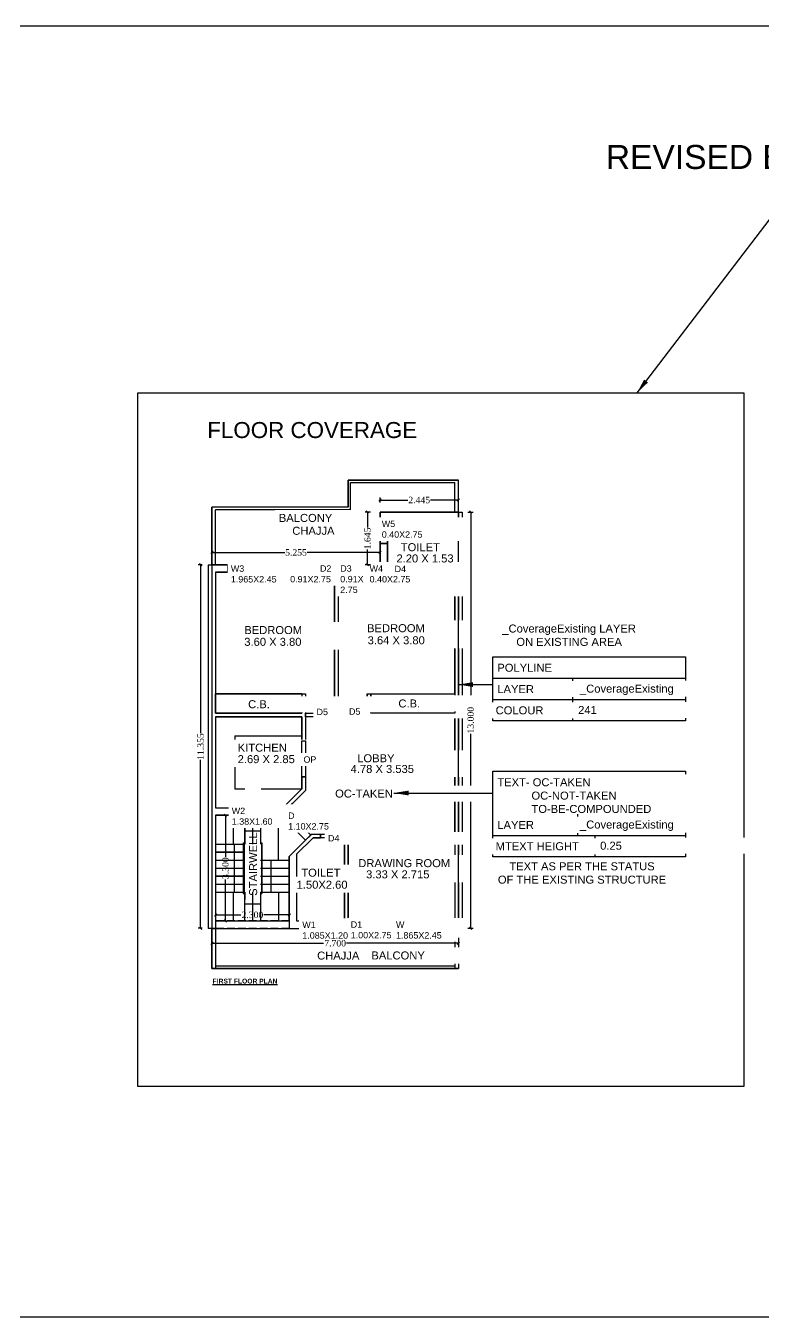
# Model space of a CAD drawing. Header units: metres. Extents: x 180 to 389, y -165 to 195.
# Drawn here: x 233.27 to 256.31, y -6.48 to 33.85 of the extents above; entities that cross this region are included whole.
import ezdxf

# ---------------------------------------------------------------- set-up
doc = ezdxf.new("R2010")
doc.units = ezdxf.units.M
doc.header["$LTSCALE"] = 2
doc.header["$MEASUREMENT"] = 0
doc.linetypes.add('ACAD_ISO02W100', pattern=[15, 12, -3])
for name, color, linetype in [('_ArchProj', 21, 'Continuous'), ('_Balcony', 25, 'Continuous'), ('_CB', 40, 'Continuous'), ('_CoverageExisting', 241, 'Continuous'), ('_Dimension', 87, 'Continuous'), ('_Door', 114, 'Continuous'), ('_Room', 72, 'Continuous'), ('_RoomDimensions', 193, 'Continuous'), ('_StaircaseLanding', 210, 'Continuous'), ('_StaircaseWell', 140, 'Continuous'), ('_StairFlight', 105, 'Continuous'), ('_Stairs', 120, 'Continuous'), ('_Window', 115, 'Continuous')]:
    doc.layers.add(name, color=color, linetype=linetype)
doc.styles.add('DRAWING', font='times.ttf', dxfattribs={"height": 0.2})
doc.styles.get("Standard").update_dxf_attribs({"font": 'arial.ttf'})
doc.dimstyles.new('Copy of DRAWING', dxfattribs={"dimtxt": 0.2, "dimasz": 0.46, "dimexe": 0.076, "dimexo": 0.3, "dimgap": 0.037, "dimtad": 0, "dimdec": 3, "dimzin": 0, "dimdsep": 46, "dimtxsty": 'DRAWING', "dimblk": 'ARCHTICK', "dimtsz": 0.037, "dimcen": 0.09, "dimclre": 256, "dimclrt": 256, "dimadec": 0, "dimazin": 0, "dimtfac": 1, "dimtdec": 3, "dimtix": 1, "dimtofl": 0, "dimtmove": 2, "dimatfit": 3, "dimfxl": 1, "dimtolj": 1, "dimtzin": 0, "dimarcsym": 0})
doc.dimstyles.new('DRAWING', dxfattribs={"dimtxt": 0.2, "dimasz": 0.076, "dimexe": 0.076, "dimexo": 0.3, "dimgap": 0.037, "dimtad": 0, "dimdec": 3, "dimzin": 0, "dimdsep": 46, "dimtxsty": 'DRAWING', "dimblk": 'ARCHTICK', "dimtsz": 0.037, "dimcen": 0.09, "dimclre": 256, "dimclrt": 256, "dimadec": 0, "dimazin": 0, "dimtfac": 1, "dimtdec": 3, "dimtix": 1, "dimtofl": 0, "dimtmove": 2, "dimatfit": 3, "dimfxl": 1, "dimtolj": 1, "dimtzin": 0, "dimarcsym": 0})

# ---------------------------------------------------------------- blocks, each defined once
blk = doc.blocks.new('*D334')
at = {"layer": '_Dimension', "color": 0, "linetype": 'ByBlock', "lineweight": -2, "ltscale": 0.01}
for p, q in [((244.378, 19.079), (244.304, 19.005)), ((244.341, 19.042), (245.207, 19.042)), ((246.786, 19.042), (245.919, 19.042)), ((246.749, 19.005), (246.823, 19.079))]:
    blk.add_line(p, q, dxfattribs=at)
at = {"layer": '_Dimension', "linetype": 'ByBlock', "lineweight": -2, "ltscale": 0.01}
for p, q in [((244.341, 18.966), (244.341, 19.118)), ((246.786, 18.966), (246.786, 19.118))]:
    blk.add_line(p, q, dxfattribs=at)
at = {"layer": 'Defpoints', "color": 0, "ltscale": 0.01}
for p in [(246.786, 19.042), (244.341, 18.666), (246.786, 18.666)]:
    blk.add_point(p, dxfattribs=at)
at = {"layer": '_Dimension', "ltscale": 0.01, "insert": (245.563, 19.042), "char_height": 0.2, "attachment_point": 5, "style": 'DRAWING'}
blk.add_mtext('\\A1;2.445', dxfattribs=at)
blk = doc.blocks.new('_ArchTick')
blk = doc.blocks.new('*D335')
at = {"layer": '_Dimension', "linetype": 'ByBlock', "lineweight": -2, "ltscale": 0.01}
for p, q in [((244.041, 18.666), (243.87, 18.666)), ((244.041, 17.021), (243.87, 17.021))]:
    blk.add_line(p, q, dxfattribs=at)
at = {"layer": '_Dimension', "color": 0, "linetype": 'ByBlock', "lineweight": -2, "ltscale": 0.01}
for p, q in [((243.983, 18.629), (243.909, 18.703)), ((243.946, 18.666), (243.946, 18.186)), ((243.946, 17.021), (243.946, 17.501)), ((243.909, 17.058), (243.983, 16.984))]:
    blk.add_line(p, q, dxfattribs=at)
at = {"layer": 'Defpoints', "color": 0, "ltscale": 0.01}
for p in [(244.341, 18.666), (243.946, 17.021), (244.341, 17.021)]:
    blk.add_point(p, dxfattribs=at)
at = {"layer": '_Dimension', "ltscale": 0.01, "insert": (243.946, 17.843), "char_height": 0.2, "attachment_point": 5, "rotation": 90, "style": 'DRAWING'}
blk.add_mtext('\\A1;1.645', dxfattribs=at)
blk = doc.blocks.new('*D336')
at = {"layer": '_Dimension', "color": 0, "linetype": 'ByBlock', "lineweight": -2, "ltscale": 0.01}
for p, q in [((239.123, 17.443), (239.049, 17.369)), ((239.086, 17.406), (241.361, 17.406)), ((244.341, 17.406), (242.066, 17.406)), ((244.304, 17.369), (244.378, 17.443))]:
    blk.add_line(p, q, dxfattribs=at)
at = {"layer": '_Dimension', "linetype": 'ByBlock', "lineweight": -2, "ltscale": 0.01}
for p, q in [((239.086, 17.321), (239.086, 17.482)), ((244.341, 17.321), (244.341, 17.482))]:
    blk.add_line(p, q, dxfattribs=at)
at = {"layer": 'Defpoints', "color": 0, "ltscale": 0.01}
for p in [(244.341, 17.406), (239.086, 17.021), (244.341, 17.021)]:
    blk.add_point(p, dxfattribs=at)
at = {"layer": '_Dimension', "ltscale": 0.01, "insert": (241.713, 17.406), "char_height": 0.2, "attachment_point": 5, "style": 'DRAWING'}
blk.add_mtext('\\A1;5.255', dxfattribs=at)
blk = doc.blocks.new('*D337')
at = {"layer": '_Dimension', "linetype": 'ByBlock', "lineweight": -2, "ltscale": 0.01}
for p, q in [((238.786, 17.021), (238.656, 17.021)), ((238.786, 5.666), (238.656, 5.666))]:
    blk.add_line(p, q, dxfattribs=at)
at = {"layer": '_Dimension', "color": 0, "linetype": 'ByBlock', "lineweight": -2, "ltscale": 0.01}
for p, q in [((238.769, 16.984), (238.695, 17.058)), ((238.732, 17.021), (238.732, 11.759)), ((238.732, 5.666), (238.732, 10.927)), ((238.695, 5.703), (238.769, 5.629))]:
    blk.add_line(p, q, dxfattribs=at)
at = {"layer": 'Defpoints', "color": 0, "ltscale": 0.01}
for p in [(239.086, 17.021), (238.732, 5.666), (239.086, 5.666)]:
    blk.add_point(p, dxfattribs=at)
at = {"layer": '_Dimension', "ltscale": 0.01, "insert": (238.732, 11.343), "char_height": 0.2, "attachment_point": 5, "rotation": 90, "style": 'DRAWING'}
blk.add_mtext('\\A1;11.355', dxfattribs=at)
blk = doc.blocks.new('*D338')
at = {"layer": '_Dimension', "linetype": 'ByBlock', "lineweight": -2, "ltscale": 0.01}
for p, q in [((239.086, 5.366), (239.086, 5.122)), ((246.786, 5.366), (246.786, 5.122))]:
    blk.add_line(p, q, dxfattribs=at)
at = {"layer": '_Dimension', "color": 0, "linetype": 'ByBlock', "lineweight": -2, "ltscale": 0.01}
for p, q in [((239.123, 5.235), (239.049, 5.161)), ((239.086, 5.198), (242.577, 5.198)), ((246.786, 5.198), (243.294, 5.198)), ((246.749, 5.161), (246.823, 5.235))]:
    blk.add_line(p, q, dxfattribs=at)
at = {"layer": 'Defpoints', "color": 0, "ltscale": 0.01}
for p in [(239.086, 5.666), (246.786, 5.666), (246.786, 5.198)]:
    blk.add_point(p, dxfattribs=at)
at = {"layer": '_Dimension', "ltscale": 0.01, "insert": (242.936, 5.198), "char_height": 0.2, "attachment_point": 5, "style": 'DRAWING'}
blk.add_mtext('\\A1;7.700', dxfattribs=at)
blk = doc.blocks.new('*D339')
at = {"layer": '_Dimension', "linetype": 'ByBlock', "lineweight": -2, "ltscale": 0.01}
for p, q in [((247.086, 18.666), (247.246, 18.666)), ((247.086, 5.666), (247.246, 5.666))]:
    blk.add_line(p, q, dxfattribs=at)
at = {"layer": '_Dimension', "color": 0, "linetype": 'ByBlock', "lineweight": -2, "ltscale": 0.01}
for p, q in [((247.207, 18.629), (247.133, 18.703)), ((247.17, 18.666), (247.17, 12.586)), ((247.17, 5.666), (247.17, 11.745)), ((247.133, 5.703), (247.207, 5.629))]:
    blk.add_line(p, q, dxfattribs=at)
at = {"layer": 'Defpoints', "color": 0, "ltscale": 0.01}
for p in [(246.786, 18.666), (247.17, 18.666), (246.786, 5.666)]:
    blk.add_point(p, dxfattribs=at)
at = {"layer": '_Dimension', "ltscale": 0.01, "insert": (247.17, 12.166), "char_height": 0.2, "attachment_point": 5, "rotation": 90, "style": 'DRAWING'}
blk.add_mtext('\\A1;13.000', dxfattribs=at)
blk = doc.blocks.new('*D340')
at = {"layer": '_Dimension', "color": 0, "linetype": 'ByBlock', "lineweight": -2, "ltscale": 0.01}
for p, q in [((239.546, 9.159), (239.472, 9.233)), ((239.509, 9.196), (239.509, 7.904)), ((239.509, 5.896), (239.509, 7.188)), ((239.472, 5.933), (239.546, 5.859))]:
    blk.add_line(p, q, dxfattribs=at)
at = {"layer": '_Dimension', "linetype": 'ByBlock', "lineweight": -2, "ltscale": 0.01}
for p, q in [((239.501, 9.196), (239.585, 9.196)), ((239.501, 5.896), (239.585, 5.896))]:
    blk.add_line(p, q, dxfattribs=at)
at = {"layer": 'Defpoints', "color": 0, "ltscale": 0.01}
for p in [(239.201, 9.196), (239.201, 5.896), (239.509, 5.896)]:
    blk.add_point(p, dxfattribs=at)
at = {"layer": '_Dimension', "ltscale": 0.01, "insert": (239.509, 7.546), "char_height": 0.2, "attachment_point": 5, "rotation": 90, "style": 'DRAWING'}
blk.add_mtext('\\A1;3.300', dxfattribs=at)
blk = doc.blocks.new('*D341')
at = {"layer": '_Dimension', "color": 0, "linetype": 'ByBlock', "lineweight": -2, "ltscale": 0.01}
for p, q in [((239.238, 6.121), (239.164, 6.047)), ((239.201, 6.084), (239.99, 6.084)), ((241.501, 6.084), (240.711, 6.084)), ((241.464, 6.047), (241.538, 6.121))]:
    blk.add_line(p, q, dxfattribs=at)
at = {"layer": '_Dimension', "linetype": 'ByBlock', "lineweight": -2, "ltscale": 0.01}
for p, q in [((239.201, 6.196), (239.201, 6.16)), ((241.501, 6.196), (241.501, 6.16))]:
    blk.add_line(p, q, dxfattribs=at)
at = {"layer": 'Defpoints', "color": 0, "ltscale": 0.01}
for p in [(241.501, 6.084), (239.201, 5.896), (241.501, 5.896)]:
    blk.add_point(p, dxfattribs=at)
at = {"layer": '_Dimension', "ltscale": 0.01, "insert": (240.351, 6.084), "char_height": 0.2, "attachment_point": 5, "style": 'DRAWING'}
blk.add_mtext('\\A1;2.300', dxfattribs=at)

msp = doc.modelspace()

# ---------------------------------------------------------------- linework, layer by layer
at = {"ltscale": 0.01}
for p, q in [((243.3406, 19.6659), (246.7856, 19.6659)), ((243.3406, 18.8209), (243.3406, 19.6659)), ((243.4206, 18.7409), (243.4206, 19.5859)), ((243.4206, 19.5859), (246.6706, 19.5859)), ((246.6706, 18.6659), (246.6706, 19.5859)), ((246.7856, 18.6659), (246.7856, 19.6659)), ((243.3406, 18.8209), (239.0856, 18.8209)), ((239.0856, 17.0209), (239.0856, 18.8209)), ((243.4206, 18.7409), (239.2006, 18.7409)), ((239.2006, 17.0209), (239.2006, 18.7409)), ((244.3406, 18.6659), (246.9006, 18.6659)), ((244.3406, 18.6659), (244.3406, 18.4359)), ((246.7856, 18.6659), (246.7856, 5.6659)), ((246.9006, 18.6659), (246.9006, 5.6659)), ((244.3406, 18.4359), (246.6706, 18.4359)), ((244.3406, 18.4359), (244.3406, 17.6859)), ((244.5706, 18.4359), (244.5706, 17.6859)), ((246.6706, 18.4359), (246.6706, 16.9059)), ((244.3406, 17.6859), (244.3406, 16.7909)), ((244.3406, 17.6859), (244.5706, 17.6859)), ((244.5706, 17.6859), (244.5706, 16.7909)), ((238.9706, 17.0209), (238.9706, 5.6659)), ((238.9706, 17.0209), (239.5806, 17.0209)), ((239.0856, 17.0209), (239.0856, 5.6659)), ((239.5806, 17.0209), (239.5806, 16.7909)), ((239.5806, 17.0209), (241.5456, 17.0209)), ((241.5456, 17.0209), (242.0056, 17.0209)), ((241.5456, 17.0209), (241.5456, 16.7909)), ((242.0056, 17.0209), (242.0056, 16.7909)), ((242.9156, 17.0209), (243.0306, 17.0209)), ((242.9156, 17.0209), (242.9156, 12.2759)), ((243.0306, 17.0209), (243.0306, 12.2759)), ((243.9406, 17.0209), (244.3406, 17.0209)), ((243.9406, 17.0209), (243.9406, 16.7909)), ((239.2006, 16.7909), (239.2006, 12.3909)), ((239.2006, 16.7909), (239.5806, 16.7909)), ((239.5806, 16.7909), (241.5456, 16.7909)), ((241.5456, 16.7909), (242.0056, 16.7909)), ((243.9406, 16.7909), (244.3406, 16.7909)), ((244.3406, 16.7909), (244.5706, 16.7909)), ((245.3206, 16.9059), (246.6706, 16.9059)), ((245.3206, 16.9059), (245.3206, 16.7909)), ((245.3206, 16.7909), (246.6706, 16.7909)), ((246.6706, 16.7909), (246.6706, 12.3909)), ((247.8631, 13.4808), (253.8809, 13.4808)), ((241.8906, 12.9909), (239.2006, 12.9909)), ((241.8906, 12.9909), (242.0056, 12.9909)), ((241.8906, 12.9909), (241.8906, 12.3909)), ((242.0056, 12.9909), (242.0056, 12.2759)), ((243.9406, 12.9909), (244.0556, 12.9909)), ((243.9406, 12.9909), (243.9406, 12.2759)), ((244.0556, 12.9909), (244.0556, 12.3909)), ((244.0556, 12.9909), (246.6706, 12.9909)), ((239.2006, 12.3909), (241.8906, 12.3909)), ((239.2006, 12.2759), (239.2006, 9.4259)), ((239.2006, 12.2759), (241.8906, 12.2759)), ((241.8906, 12.2759), (241.8906, 11.5259)), ((242.0056, 12.2759), (242.0056, 11.5259)), ((242.9156, 12.2759), (243.0306, 12.2759)), ((243.9406, 12.2759), (246.6706, 12.2759)), ((244.0556, 12.3909), (246.6706, 12.3909)), ((246.6706, 12.2759), (246.6706, 5.8959)), ((239.8006, 11.6759), (241.8906, 11.6759)), ((239.8006, 11.6759), (239.8006, 10.0259)), ((241.8906, 11.5259), (242.0056, 11.5259)), ((241.8905, 10.4007), (241.8905, 10.0183)), ((241.8905, 10.4007), (242.0055, 10.4007)), ((242.0055, 10.4007), (242.0055, 9.9707)), ((239.8006, 10.0259), (241.8905, 10.0259)), ((241.2306, 9.1959), (242.0055, 9.9707)), ((241.298, 9.4259), (241.8905, 10.0183)), ((239.2006, 9.4259), (239.6606, 9.4259)), ((239.6606, 9.4259), (239.6606, 9.1959)), ((239.6606, 9.4259), (241.0406, 9.4259)), ((241.0406, 9.4259), (241.298, 9.4259)), ((241.0406, 9.4259), (241.0406, 9.1959)), ((241.3933, 9.3585), (242.1711, 8.5807)), ((239.2006, 9.1959), (239.2006, 5.6659)), ((239.2006, 9.1959), (239.6606, 9.1959)), ((239.6606, 9.1959), (241.0406, 9.1959)), ((240.1006, 9.1959), (240.1006, 5.8959)), ((240.1006, 9.1959), (240.1006, 5.8959)), ((240.3506, 9.1959), (240.3506, 8.2959)), ((240.6006, 9.1959), (240.6006, 8.2959)), ((241.0406, 9.1959), (241.2306, 9.1959)), ((241.2306, 9.1959), (242.0084, 8.418)), ((247.8631, 9.2362), (253.8809, 9.2362)), ((241.5006, 7.9102), (242.2013, 8.6109)), ((241.7306, 7.9776), (242.2489, 8.4959)), ((242.2013, 8.6109), (242.4806, 8.6109)), ((242.2489, 8.4959), (242.4806, 8.4959)), ((242.4806, 8.6109), (242.4806, 8.4959)), ((243.2306, 8.6109), (243.2306, 5.8959)), ((243.2306, 8.6109), (243.3456, 8.6109)), ((243.3456, 8.6109), (243.3456, 5.6659)), ((247.8631, 8.5689), (253.8809, 8.5689)), ((251.0485, 8.5689), (251.0485, 7.9016)), ((239.2006, 8.2959), (240.6006, 8.2959)), ((240.0606, 8.3359), (240.6406, 8.3359)), ((240.0606, 8.3359), (240.0606, 6.7559)), ((240.0806, 8.3159), (240.6206, 8.3159)), ((240.0806, 8.3159), (240.0806, 6.7759)), ((240.6006, 8.2959), (240.6006, 5.8959)), ((240.6206, 8.3159), (240.6206, 6.7759)), ((240.6406, 8.3359), (240.6406, 6.7559)), ((239.2006, 8.0459), (240.1006, 8.0459)), ((239.2006, 7.7959), (240.1006, 7.7959)), ((240.6006, 7.7959), (241.5006, 7.7959)), ((241.5006, 7.9102), (241.5006, 5.6659)), ((241.7306, 7.9776), (241.7306, 5.8959)), ((239.2006, 7.5459), (240.1006, 7.5459)), ((239.2006, 7.2959), (240.1006, 7.2959)), ((240.6006, 7.5459), (241.5006, 7.5459)), ((240.6006, 7.2959), (241.5006, 7.2959)), ((239.2006, 7.0459), (240.1006, 7.0459)), ((240.6006, 7.0459), (241.5006, 7.0459)), ((239.2006, 6.7959), (241.5006, 6.7959)), ((240.0606, 6.7559), (240.6406, 6.7559)), ((240.0806, 6.7759), (240.6206, 6.7759)), ((240.3506, 6.7959), (240.3506, 5.8959)), ((239.2006, 5.6659), (238.9706, 5.6659)), ((239.0856, 5.6659), (239.0856, 4.4159)), ((239.2006, 5.6659), (239.2006, 4.4159)), ((241.5006, 5.6659), (241.8806, 5.6659)), ((241.7306, 5.8959), (241.8806, 5.8959)), ((241.8806, 5.8959), (241.8806, 5.6659)), ((241.8806, 5.8959), (242.9656, 5.8959)), ((241.8806, 5.6659), (242.9656, 5.6659)), ((242.9656, 5.8959), (243.2306, 5.8959)), ((242.9656, 5.8959), (242.9656, 5.6659)), ((242.9656, 5.6659), (243.3456, 5.6659)), ((244.3456, 5.8959), (244.3456, 5.6659)), ((244.3456, 5.8959), (246.2106, 5.8959)), ((244.3456, 5.6659), (246.2106, 5.6659)), ((246.2106, 5.8959), (246.6706, 5.8959)), ((246.2106, 5.8959), (246.2106, 5.6659)), ((246.2106, 5.6659), (246.9006, 5.6659)), ((246.6706, 5.6659), (246.6706, 4.4159)), ((246.7856, 5.6659), (246.7856, 4.4159)), ((239.2006, 4.4959), (246.6706, 4.4959)), ((239.0856, 4.4159), (246.7856, 4.4159))]:
    msp.add_line(p, q, dxfattribs=at)
at = {"linetype": 'ACAD_ISO02W100', "ltscale": 0.01}
for p, q in [((241.5006, 5.8959), (239.2006, 5.8959)), ((241.5006, 5.6659), (239.2006, 5.6659))]:
    msp.add_line(p, q, dxfattribs=at)
at = {"ltscale": 0.01}
msp.add_lwpolyline([(180.407, 33.8529), (389.0953, 33.8529), (389.0953, -6.4782), (180.407, -6.4782)], close=True, dxfattribs=at)
at = {"layer": '_ArchProj', "ltscale": 0.01}
for points in [[(239.0856, 18.8209), (239.0856, 17.0209), (244.3406, 17.0209), (244.3406, 18.6659), (246.7856, 18.6659), (246.7856, 19.6659), (243.3406, 19.6659), (243.3406, 18.8209)], [(239.0856, 5.6659), (246.7856, 5.6659), (246.7856, 4.4159), (239.0856, 4.4159)]]:
    msp.add_lwpolyline(points, close=True, dxfattribs=at)
at = {"layer": '_Balcony', "ltscale": 0.01}
msp.add_lwpolyline([(239.0856, 5.6659), (246.7856, 5.6659), (246.7856, 4.4159), (239.0856, 4.4159)], close=True, dxfattribs=at)
at = {"layer": '_CB', "ltscale": 0.01}
msp.add_lwpolyline([(239.2006, 12.9909), (241.8906, 12.9909), (241.8906, 12.3909), (239.2006, 12.3909)], close=True, dxfattribs=at)
at = {"layer": '_Door', "ltscale": 0.01}
for points in [[(242.0056, 17.0209), (242.9156, 17.0209), (242.9156, 16.7909), (242.0056, 16.7909)], [(243.0306, 17.0209), (243.9406, 17.0209), (243.9406, 16.7909), (243.0306, 16.7909)], [(242.0056, 12.3909), (242.9156, 12.3909), (242.9156, 12.2759), (242.0056, 12.2759)], [(243.0306, 12.3909), (243.9406, 12.3909), (243.9406, 12.2759), (243.0306, 12.2759)], [(242.1711, 8.5807), (241.3933, 9.3585), (241.2306, 9.1959), (242.0084, 8.418)], [(242.4806, 8.6109), (243.2306, 8.6109), (243.2306, 8.4959), (242.4806, 8.4959)], [(243.3456, 5.8959), (244.3456, 5.8959), (244.3456, 5.6659), (243.3456, 5.6659)]]:
    msp.add_lwpolyline(points, close=True, dxfattribs=at)
at = {"layer": '_Room', "ltscale": 0.01}
for p, q in [((242.0056, 12.2759), (242.0055, 9.9707)), ((246.6706, 12.2759), (242.0056, 12.2759)), ((246.6706, 8.6109), (246.6706, 12.2759)), ((242.0055, 9.9707), (241.3933, 9.3585)), ((241.3933, 9.3585), (242.1711, 8.5807)), ((242.1711, 8.5807), (242.2013, 8.6109)), ((242.2013, 8.6109), (246.6706, 8.6109))]:
    msp.add_line(p, q, dxfattribs=at)
for points in [[(244.5706, 18.4359), (246.6706, 18.4359), (246.6706, 16.9059), (244.5706, 16.9059)], [(239.2006, 16.7909), (239.2006, 12.9909), (242.0056, 12.9909), (242.0056, 12.3909), (242.9156, 12.3909), (242.9156, 16.7909)], [(246.6706, 16.7909), (243.0306, 16.7909), (243.0306, 12.3909), (243.9406, 12.3909), (243.9406, 12.9909), (246.6706, 12.9909)], [(239.2006, 12.2759), (239.2006, 9.4259), (241.298, 9.4259), (241.8905, 10.0183), (241.8906, 12.2759)], [(243.2306, 8.4959), (242.2489, 8.4959), (241.7306, 7.9776), (241.7306, 5.8959), (243.2306, 5.8959), (243.2306, 8.4959)], [(243.3456, 8.6109), (246.6706, 8.6109), (246.6706, 5.8959), (243.3456, 5.8959)]]:
    msp.add_lwpolyline(points, close=True, dxfattribs=at)
at = {"layer": '_StaircaseLanding', "ltscale": 0.01}
for points in [[(239.7475, 9.1959), (239.7475, 8.2959)], [(241.1672, 7.7959), (241.1672, 9.1959)], [(239.7475, 6.7959), (239.7475, 5.8959)], [(241.1672, 6.7959), (241.1672, 5.8959)]]:
    msp.add_lwpolyline(points, dxfattribs=at)
at = {"layer": '_StairFlight', "ltscale": 0.01}
for points in [[(239.7767, 8.2959), (239.7767, 6.7959)], [(240.9291, 7.7959), (240.9291, 6.7959)]]:
    msp.add_lwpolyline(points, dxfattribs=at)
at = {"layer": '_Window', "ltscale": 0.01}
msp.add_lwpolyline([(241.8806, 5.8959), (242.9656, 5.8959), (242.9656, 5.6659), (241.8806, 5.6659)], close=True, dxfattribs=at)

# ---------------------------------------------------------------- texts
at = {"ltscale": 0.01, "insert": (239.108, 4.0923), "char_height": 0.15, "width": 2.413672, "attachment_point": 1}
msp.add_mtext('\\fArial|b1|i0|c0|p34;\\LFIRST FLOOR PLAN', dxfattribs=at)

# ---------------------------------------------------------------- dimensions: what is measured, and where the dimension line sits
at = {"layer": '_Dimension', "ltscale": 0.01}
dim = msp.add_linear_dim(base=(238.7323, 5.6659), p1=(239.0856, 17.0209), p2=(239.0856, 5.6659), angle=90, dimstyle='DRAWING', dxfattribs=at)
dim.commit()
dim.dimension.update_dxf_attribs({"geometry": '*D337', "text_midpoint": (238.7323, 11.3434)})
dim = msp.add_linear_dim(base=(241.5006, 6.0843), p1=(239.2006, 5.8959), p2=(241.5006, 5.8959), dimstyle='DRAWING', dxfattribs=at)
dim.commit()
dim.dimension.update_dxf_attribs({"geometry": '*D341', "text_midpoint": (240.3506, 6.0843)})

# ---------------------------------------------------------------- next in the draw order: texts
at = {"ltscale": 0.01, "insert": (251.3933, 30.1321), "char_height": 0.75, "width": 25.984953, "attachment_point": 1, "bg_fill": 2}
msp.add_mtext('REVISED BUILDING PLAN', dxfattribs=at)
at = {"layer": '_ArchProj', "ltscale": 0.01, "insert": (242.3733, 4.9396), "char_height": 0.25, "width": 4.517248, "attachment_point": 1, "bg_fill": 2}
msp.add_mtext('CHAJJA', dxfattribs=at)
at = {"layer": '_Room', "ltscale": 0.01, "char_height": 0.25, "width": 4.517248, "attachment_point": 1, "bg_fill": 2}
for s, insert in [('TOILET', (244.9862, 17.6943)), ('BEDROOM', (240.0973, 15.1071)), ('DRAWING ROOM', (243.6581, 7.8266))]:
    msp.add_mtext(s, dxfattribs=dict(at, insert=insert))
at = {"layer": '_StaircaseWell', "ltscale": 0.01, "insert": (240.2485, 6.6814), "char_height": 0.25, "width": 4.517248, "attachment_point": 1, "rotation": 90, "bg_fill": 2}
msp.add_mtext('STAIRWELL', dxfattribs=at)

# ---------------------------------------------------------------- next in the draw order: linework, layer by layer
at = {"layer": '_StaircaseWell', "ltscale": 0.01}
msp.add_lwpolyline([(242.0084, 8.418), (241.2306, 9.1959), (239.2006, 9.1959), (239.2006, 5.8959), (241.5006, 5.8959), (241.5006, 7.9102)], close=True, dxfattribs=at)
at = {"layer": '_StairFlight', "ltscale": 0.01}
for points in [[(240.1006, 8.7143), (240.6006, 8.7143)], [(240.1006, 6.4281), (240.6006, 6.4281)]]:
    msp.add_lwpolyline(points, dxfattribs=at)
at = {"layer": '_Stairs', "ltscale": 0.01}
for points in [[(240.1006, 9.1959), (240.1006, 8.2959)], [(240.3506, 9.1959), (240.3506, 8.2959)], [(240.6006, 9.1959), (240.6006, 8.2959)], [(239.2006, 8.2959), (240.1006, 8.2959)], [(240.1006, 8.0459), (239.2006, 8.0459)], [(239.2006, 7.7959), (240.1006, 7.7959)], [(240.6006, 7.7959), (241.5006, 7.7959)], [(239.2006, 7.5459), (240.1006, 7.5459)], [(240.1006, 7.2959), (239.2006, 7.2959)], [(240.6006, 7.5459), (241.5006, 7.5459)], [(240.6006, 7.2959), (241.5006, 7.2959)], [(239.2006, 7.0459), (240.1006, 7.0459)], [(240.6006, 7.0459), (241.5006, 7.0459)], [(239.2006, 6.7959), (240.1006, 6.7959)], [(240.1006, 6.7959), (240.1006, 5.8959)], [(240.3506, 6.7959), (240.3506, 5.8959)], [(240.6006, 6.7959), (240.6006, 5.8959)], [(240.6006, 6.7959), (241.5006, 6.7959)]]:
    msp.add_lwpolyline(points, dxfattribs=at)
at = {"layer": '_Window', "ltscale": 0.01}
msp.add_lwpolyline([(239.6606, 9.4259), (241.0406, 9.4259), (241.0406, 9.1959), (239.6606, 9.1959)], close=True, dxfattribs=at)

# ---------------------------------------------------------------- next in the draw order: texts
at = {"layer": '_ArchProj', "ltscale": 0.01, "insert": (241.5966, 18.2072), "char_height": 0.25, "width": 4.517248, "attachment_point": 1, "bg_fill": 2}
msp.add_mtext('CHAJJA', dxfattribs=at)
at = {"layer": '_Balcony', "ltscale": 0.01, "insert": (244.0683, 4.944), "char_height": 0.25, "width": 4.517248, "attachment_point": 1, "bg_fill": 2}
msp.add_mtext('BALCONY', dxfattribs=at)
at = {"layer": '_Room', "ltscale": 0.01, "char_height": 0.25, "width": 4.517248, "attachment_point": 1, "bg_fill": 2}
for s, insert in [('BEDROOM', (243.9331, 15.1652)), ('KITCHEN', (239.8918, 11.4335))]:
    msp.add_mtext(s, dxfattribs=dict(at, insert=insert))
at = {"layer": '_RoomDimensions', "ltscale": 0.01, "insert": (244.8507, 17.3436), "char_height": 0.25, "width": 4.517248, "attachment_point": 1, "bg_fill": 2}
msp.add_mtext('2.20 X 1.53', dxfattribs=at)

# ---------------------------------------------------------------- next in the draw order: leaders
at = {"ltscale": 0.01}
msp.add_leader([(252.3693, 22.394), (257.3048, 28.8529)], dimstyle='Copy of DRAWING', override={"dimgap": 0.037, "dimtad": 0}, dxfattribs=at)

# ---------------------------------------------------------------- next in the draw order: linework, layer by layer
at = {"layer": '_Door', "ltscale": 0.01}
msp.add_lwpolyline([(244.5706, 16.9059), (245.3206, 16.9059), (245.3206, 16.7909), (244.5706, 16.7909)], close=True, dxfattribs=at)

# ---------------------------------------------------------------- next in the draw order: texts
at = {"layer": '_Balcony', "ltscale": 0.01, "insert": (241.1771, 18.609), "char_height": 0.25, "width": 4.517248, "attachment_point": 1, "bg_fill": 2}
msp.add_mtext('BALCONY', dxfattribs=at)
at = {"layer": '_Room', "ltscale": 0.01, "char_height": 0.25, "width": 4.517248, "attachment_point": 1, "bg_fill": 2}
for s, insert in [('LOBBY', (243.6264, 11.1025)), ('TOILET', (241.8785, 7.5286))]:
    msp.add_mtext(s, dxfattribs=dict(at, insert=insert))
at = {"layer": '_RoomDimensions', "ltscale": 0.01, "insert": (240.0973, 14.7392), "char_height": 0.25, "width": 4.517248, "attachment_point": 1, "bg_fill": 2}
msp.add_mtext('3.60 X 3.80', dxfattribs=at)

# ---------------------------------------------------------------- next in the draw order: linework, layer by layer
at = {"layer": '_Balcony', "ltscale": 0.01}
msp.add_lwpolyline([(239.0856, 18.8209), (239.0856, 17.0209), (244.3406, 17.0209), (244.3406, 18.6659), (246.7856, 18.6659), (246.7856, 19.6659), (243.3406, 19.6659), (243.3406, 18.8209)], close=True, dxfattribs=at)
at = {"layer": '_Window', "ltscale": 0.01}
msp.add_lwpolyline([(244.3406, 18.4359), (244.5706, 18.4359), (244.5706, 17.6859), (244.3406, 17.6859)], close=True, dxfattribs=at)

# ---------------------------------------------------------------- next in the draw order: texts
at = {"layer": '_RoomDimensions', "ltscale": 0.01, "char_height": 0.25, "width": 4.517248, "attachment_point": 1, "bg_fill": 2}
for s, insert in [('3.64 X 3.80', (243.9504, 14.7876)), ('2.69 X 2.85', (239.8899, 11.0753)), ('3.33 X 2.715', (243.9017, 7.4774))]:
    msp.add_mtext(s, dxfattribs=dict(at, insert=insert))

# ---------------------------------------------------------------- next in the draw order: linework, layer by layer
at = {"layer": '_Door', "ltscale": 0.01}
msp.add_lwpolyline([(241.8906, 11.5259), (242.0055, 11.5259), (242.0055, 10.4007), (241.8906, 10.4007)], close=True, dxfattribs=at)

# ---------------------------------------------------------------- next in the draw order: texts
at = {"layer": '_RoomDimensions', "ltscale": 0.01, "char_height": 0.25, "width": 4.517248, "attachment_point": 1, "bg_fill": 2}
for s, insert in [('4.78 X 3.535', (243.4186, 10.7685)), ('1.50X2.60', (241.7313, 7.1537))]:
    msp.add_mtext(s, dxfattribs=dict(at, insert=insert))

# ---------------------------------------------------------------- next in the draw order: linework, layer by layer
at = {"ltscale": 0.01}
msp.add_lwpolyline([(247.8631, 10.5708), (253.8809, 10.5708), (253.8809, 7.9016), (247.8631, 7.9016)], close=True, dxfattribs=at)
at = {"layer": '_CoverageExisting', "ltscale": 0.01}
msp.add_lwpolyline([(239.0856, 17.0209), (239.0856, 5.6659), (246.7856, 5.6659), (246.7856, 18.6659), (244.3406, 18.6659), (244.3406, 17.0209)], close=True, dxfattribs=at)

# ---------------------------------------------------------------- next in the draw order: texts
at = {"layer": '_Door', "ltscale": 0.01, "char_height": 0.2, "width": 4.517248, "attachment_point": 1, "bg_fill": 2}
for s, insert in [('            D2\\P0.91X2.75', (241.5298, 17.0046)), ('D5', (242.3545, 12.5246)), ('OP', (241.9456, 11.0378)), ('D\\P1.10X2.75', (241.4673, 9.2848)), ('D1\\P1.00X2.75', (243.423, 5.8843))]:
    msp.add_mtext(s, dxfattribs=dict(at, insert=insert))
at = {"layer": '_Window', "ltscale": 0.01, "insert": (244.3921, 18.3997), "char_height": 0.2, "width": 4.517248, "attachment_point": 1, "bg_fill": 2}
msp.add_mtext('W5\\P0.40X2.75', dxfattribs=at)

# ---------------------------------------------------------------- next in the draw order: linework, layer by layer
at = {"layer": '_Window', "ltscale": 0.01}
for points in [[(239.5806, 17.0209), (241.5456, 17.0209), (241.5456, 16.7909), (239.5806, 16.7909)], [(244.3456, 5.8959), (246.2106, 5.8959), (246.2106, 5.6659), (244.3456, 5.6659)]]:
    msp.add_lwpolyline(points, close=True, dxfattribs=at)

# ---------------------------------------------------------------- next in the draw order: texts
at = {"layer": '_Door', "ltscale": 0.01, "char_height": 0.2, "width": 4.517248, "attachment_point": 1, "bg_fill": 2}
for s, insert in [('D3\\P0.91X\\P2.75', (243.0952, 17.0061)), ('D5', (243.3676, 12.5367)), ('D4', (242.7128, 8.5798))]:
    msp.add_mtext(s, dxfattribs=dict(at, insert=insert))

# ---------------------------------------------------------------- next in the draw order: dimensions: what is measured, and where the dimension line sits
at = {"layer": '_Dimension', "ltscale": 0.01}
dim = msp.add_linear_dim(base=(246.7856, 19.042), p1=(244.3406, 18.6659), p2=(246.7856, 18.6659), dimstyle='DRAWING', dxfattribs=at)
dim.commit()
dim.dimension.update_dxf_attribs({"geometry": '*D334', "text_midpoint": (245.5631, 19.042)})

# ---------------------------------------------------------------- next in the draw order: linework, layer by layer
at = {"layer": '_CB', "ltscale": 0.01}
msp.add_lwpolyline([(244.0556, 12.9909), (246.6706, 12.9909), (246.6706, 12.3909), (244.0556, 12.3909)], close=True, dxfattribs=at)
at = {"layer": '_Window', "ltscale": 0.01}
msp.add_lwpolyline([(243.9406, 17.0209), (244.3406, 17.0209), (244.3406, 16.7909), (243.9406, 16.7909)], close=True, dxfattribs=at)

# ---------------------------------------------------------------- next in the draw order: texts
at = {"layer": '_Door', "ltscale": 0.01, "insert": (244.7928, 16.9898), "char_height": 0.2, "width": 4.517248, "attachment_point": 1, "bg_fill": 2}
msp.add_mtext('D4', dxfattribs=at)
at = {"layer": '_Window', "ltscale": 0.01, "char_height": 0.2, "width": 4.517248, "attachment_point": 1, "bg_fill": 2}
for s, insert in [('W2\\P1.38X1.60', (239.7052, 9.4356)), ('W\\P1.865X2.45', (244.8364, 5.8805))]:
    msp.add_mtext(s, dxfattribs=dict(at, insert=insert))

# ---------------------------------------------------------------- next in the draw order: texts
for s, insert in [('W3\\P1.965X2.45', (239.6771, 17.001)), ('W1\\P1.085X1.20', (241.9093, 5.8765))]:
    msp.add_mtext(s, dxfattribs=dict(at, insert=insert))

# ---------------------------------------------------------------- next in the draw order: dimensions: what is measured, and where the dimension line sits
at = {"layer": '_Dimension', "ltscale": 0.01}
dim = msp.add_linear_dim(base=(239.5091, 5.8959), p1=(239.2006, 9.1959), p2=(239.2006, 5.8959), angle=90, dimstyle='DRAWING', dxfattribs=at)
dim.commit()
dim.dimension.update_dxf_attribs({"geometry": '*D340', "text_midpoint": (239.5091, 7.5459)})

# ---------------------------------------------------------------- next in the draw order: texts
at = {"layer": '_Window', "ltscale": 0.01, "insert": (244.0118, 17.002), "char_height": 0.2, "width": 4.517248, "attachment_point": 1, "bg_fill": 2}
msp.add_mtext('W4\\P0.40X2.75', dxfattribs=at)

# ---------------------------------------------------------------- next in the draw order: dimensions: what is measured, and where the dimension line sits
at = {"layer": '_Dimension', "ltscale": 0.01}
dim = msp.add_linear_dim(base=(246.7856, 5.1982), p1=(239.0856, 5.6659), p2=(246.7856, 5.6659), dimstyle='DRAWING', dxfattribs=at)
dim.commit()
dim.dimension.update_dxf_attribs({"geometry": '*D338', "text_midpoint": (242.9356, 5.1982)})

# ---------------------------------------------------------------- next in the draw order: dimensions: what is measured, and where the dimension line sits
for base, p1, p2, picture, middle in [((243.9463, 17.0209), (244.3406, 18.6659), (244.3406, 17.0209), '*D335', (243.9463, 17.8434)), ((247.1703, 18.6659), (246.7856, 5.6659), (246.7856, 18.6659), '*D339', (247.1703, 12.1659))]:
    dim = msp.add_linear_dim(base=base, p1=p1, p2=p2, angle=90, dimstyle='DRAWING', dxfattribs=at)
    dim.commit()
    dim.dimension.update_dxf_attribs({"geometry": picture, "text_midpoint": middle})
dim = msp.add_linear_dim(base=(244.3406, 17.4062), p1=(239.0856, 17.0209), p2=(244.3406, 17.0209), dimstyle='DRAWING', dxfattribs=at)
dim.commit()
dim.dimension.update_dxf_attribs({"geometry": '*D336', "text_midpoint": (241.7131, 17.4062)})

# ---------------------------------------------------------------- next in the draw order: texts
at = {"layer": '_CB', "ltscale": 0.01, "insert": (244.9122, 12.8137), "char_height": 0.25, "width": 4.517248, "attachment_point": 1, "bg_fill": 2}
msp.add_mtext('C.B.', dxfattribs=at)

# ---------------------------------------------------------------- next in the draw order: linework, layer by layer
at = {"ltscale": 0.01}
msp.add_line((247.8631, 12.8135), (253.8809, 12.8135), dxfattribs=at)
msp.add_lwpolyline([(247.8631, 14.1481), (253.8809, 14.1481), (253.8809, 12.1462), (247.8631, 12.1462)], close=True, dxfattribs=at)

# ---------------------------------------------------------------- next in the draw order: texts
at = {"layer": '_CB', "ltscale": 0.01, "insert": (240.2182, 12.7907), "char_height": 0.25, "width": 4.517248, "attachment_point": 1, "bg_fill": 2}
msp.add_mtext('C.B.', dxfattribs=at)

# ---------------------------------------------------------------- next in the draw order: linework, layer by layer
at = {"ltscale": 0.01}
msp.add_lwpolyline([(236.7673, 22.394), (255.7078, 22.394), (255.7078, 0.7291), (236.7673, 0.7291)], close=True, dxfattribs=at)

# ---------------------------------------------------------------- next in the draw order: texts
at = {"ltscale": 0.01, "attachment_point": 1, "bg_fill": 2}
for s, insert, char_height, width in [('FLOOR COVERAGE', (238.9403, 21.4784), 0.5, 10.361623), ('\\pxqc;_CoverageExisting LAYER ON EXISTING AREA', (247.9866, 15.1545), 0.25, 4.517248), ('POLYLINE', (248.0021, 13.9302), 0.25, 4.517248), ('TEXT- OC-TAKEN\\P           OC-NOT-TAKEN\\P           TO-BE-COMPOUNDED', (248.0021, 10.3529), 0.25, 6.63557)]:
    msp.add_mtext(s, dxfattribs=dict(at, insert=insert, char_height=char_height, width=width))
at = {"layer": '_CoverageExisting', "ltscale": 0.01, "insert": (242.9353, 9.9993), "char_height": 0.25, "width": 4.517248, "attachment_point": 1, "bg_fill": 2}
msp.add_mtext('OC-TAKEN', dxfattribs=at)

# ---------------------------------------------------------------- next in the draw order: linework, layer by layer
at = {"ltscale": 0.01}
for p, q in [((250.3463, 13.4808), (250.3463, 12.1462)), ((250.5073, 9.2362), (250.5073, 8.5689))]:
    msp.add_line(p, q, dxfattribs=at)

# ---------------------------------------------------------------- next in the draw order: leaders
msp.add_leader([(244.7706, 9.8919), (247.8631, 9.8919)], dimstyle='Copy of DRAWING', override={"dimgap": 0.037, "dimtad": 0}, dxfattribs=at)

# ---------------------------------------------------------------- next in the draw order: texts
at = {"ltscale": 0.01, "char_height": 0.25, "width": 4.517248, "attachment_point": 1, "bg_fill": 2}
for insert in [(248.0021, 13.2629), (248.0021, 9.0183)]:
    msp.add_mtext('LAYER', dxfattribs=dict(at, insert=insert))

# ---------------------------------------------------------------- next in the draw order: texts
for s, insert in [('COLOUR', (247.9496, 12.5993)), ('_CoverageExisting', (250.5846, 9.0329))]:
    msp.add_mtext(s, dxfattribs=dict(at, insert=insert))

# ---------------------------------------------------------------- next in the draw order: leaders
at = {"ltscale": 0.01}
msp.add_leader([(246.7856, 13.2785), (247.8631, 13.2785)], dimstyle='Copy of DRAWING', override={"dimgap": 0.037, "dimtad": 0}, dxfattribs=at)

# ---------------------------------------------------------------- next in the draw order: texts
at = {"ltscale": 0.01, "char_height": 0.25, "width": 4.517248, "attachment_point": 1, "bg_fill": 2}
for s, insert in [('241', (250.5271, 12.6102)), ('MTEXT HEIGHT', (247.9496, 8.3547))]:
    msp.add_mtext(s, dxfattribs=dict(at, insert=insert))

# ---------------------------------------------------------------- next in the draw order: texts
for s, insert in [('_CoverageExisting', (250.5846, 13.2775)), ('0.25', (251.2144, 8.3716))]:
    msp.add_mtext(s, dxfattribs=dict(at, insert=insert))

# ---------------------------------------------------------------- next in the draw order: texts
at = {"ltscale": 0.01, "insert": (248.0207, 7.7288), "char_height": 0.25, "width": 5.255788, "attachment_point": 1, "bg_fill": 2}
msp.add_mtext('\\pxqc;TEXT AS PER THE STATUS\\POF THE EXISTING STRUCTURE', dxfattribs=at)

doc.saveas('drawing.dxf')
